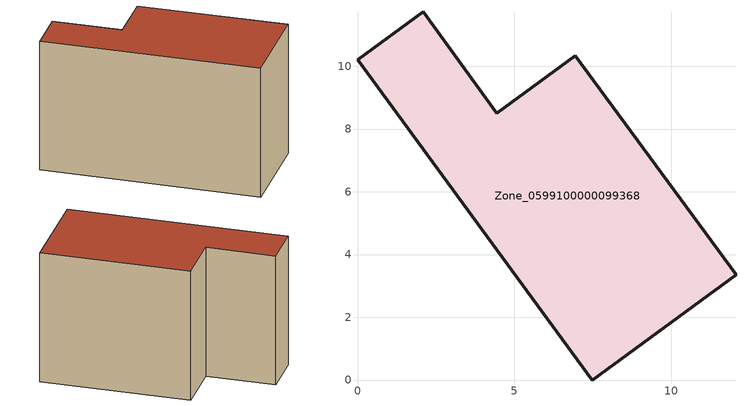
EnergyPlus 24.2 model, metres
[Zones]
Zone_0599100000099368
 floor ground (C_G): 7.48,0 0,10.21 2.09,11.73 4.44,8.5 6.94,10.33 12.06,3.35 z0
 wall outside (C_F): 12.06,3.35 6.94,10.33 4.44,8.5 2.09,11.73 0,10.21 7.48,0 12.06,3.35 z0:7.91
 roof outside (C_R): 0,10.21 7.48,0 12.06,3.35 6.94,10.33 4.44,8.5 2.09,11.73 z7.91
[BUILDING]
Pand.0599100000099368: North Axis=0; Terrain=City; Loads Convergence Tolerance Value=0.04; Temperature Convergence Tolerance Value=0.4; Solar Distribution=FullExterior; Maximum Number of Warmup Days=25; Minimum Number of Warmup Days=1
[Site:Location]
Rotterdam.The.Hague.AP_ZH_NLD Design_Conditions: Latitude=51.96; Longitude=4.45; Time Zone=1; Elevation=-4.5
[SITE:GROUNDTEMPERATURE:BUILDINGSURFACE]
18, 18, 18, 18, 18, 18, 18, 18, 18, 18, 18, 18
[MATERIAL] Thermal Absorptance=0.9; Solar Absorptance=0.7; Visible Absorptance=0.7
Name | Roughness | Thickness | Conductivity | Density | Specific Heat
G.TC.1975-1991 | MediumSmooth | 0.15 | 0.288461 | 540 | 1210
F.TC.1975-1991 | Rough | 0.3 | 0.230769 | 1920 | 840
R.TC.1975-1991 | MediumRough | 0.2 | 0.153846 | 1500 | 1000
[CONSTRUCTION]
C_G: G.TC.1975-1991
C_F: F.TC.1975-1991
C_R: R.TC.1975-1991
[ZONE]
Zone_0599100000099368: Type=1; Multiplier=1; Ceiling Height=Autocalculate; Volume=Autocalculate; Floor Area=autocalculate; Part of Total Floor Area=Yes
[ZONEINFILTRATION:DESIGNFLOWRATE]
Infil_Zone_0599100000099368: Zone or ZoneList or Space or SpaceList=Zone_0599100000099368; Schedule=AlwaysOn; Design Flow Rate Calculation Method=Flow/Area; Flow Rate per Floor Area=0.003; Constant Term Coefficient=1; Temperature Term Coefficient=0; Velocity Term Coefficient=0; Velocity Squared Term Coefficient=0
[HVACTEMPLATE:ZONE:IDEALLOADSAIRSYSTEM]
Zone_0599100000099368: Maximum Heating Supply Air Temperature=50; Minimum Cooling Supply Air Temperature=13; Maximum Heating Supply Air Humidity Ratio=0.0156; Minimum Cooling Supply Air Humidity Ratio=0.0077; Heating Limit=NoLimit; Cooling Limit=NoLimit; Dehumidification Control Type=ConstantSensibleHeatRatio; Cooling Sensible Heat Ratio=0.7; Dehumidification Setpoint=60; Humidification Control Type=None; Humidification Setpoint=30; Outdoor Air Method=None; Outdoor Air Flow Rate per Person=0.00944; Outdoor Air Flow Rate per Zone Floor Area=0; Outdoor Air Flow Rate per Zone=0; Demand Controlled Ventilation Type=None; Outdoor Air Economizer Type=NoEconomizer; Heat Recovery Type=None; Sensible Heat Recovery Effectiveness=0.7; Latent Heat Recovery Effectiveness=0.65
[ZONECONTROL:THERMOSTAT]
ThermostatControl_Zone_0599100000099368: Zone or ZoneList=Zone_0599100000099368; Control Type Schedule=DualSetpointControlType; Control 1=Thermostat_Zone_0599100000099368; Temperature Difference Between Cutout And Setpoint=0
[THERMOSTATSETPOINT:DUALSETPOINT]
Thermostat_Zone_0599100000099368: Heating Setpoint Temperature Schedule=HeatingSetpoint_Zone_0599100000099368; Cooling Setpoint Temperature Schedule=CoolingSetpoint_Zone_0599100000099368
[SCHEDULE:COMPACT]
HeatingSetpoint_Zone_0599100000099368: Through: 12/31, For: AllDays, Until: 24:00, 21
CoolingSetpoint_Zone_0599100000099368: Through: 12/31, For: AllDays, Until: 24:00, 24
DualSetpointControlType: Through: 12/31, For: AllDays, Until: 24:00, 4
AlwaysOn: Through: 12/31, For: AllDays, Until: 24:00, 1
